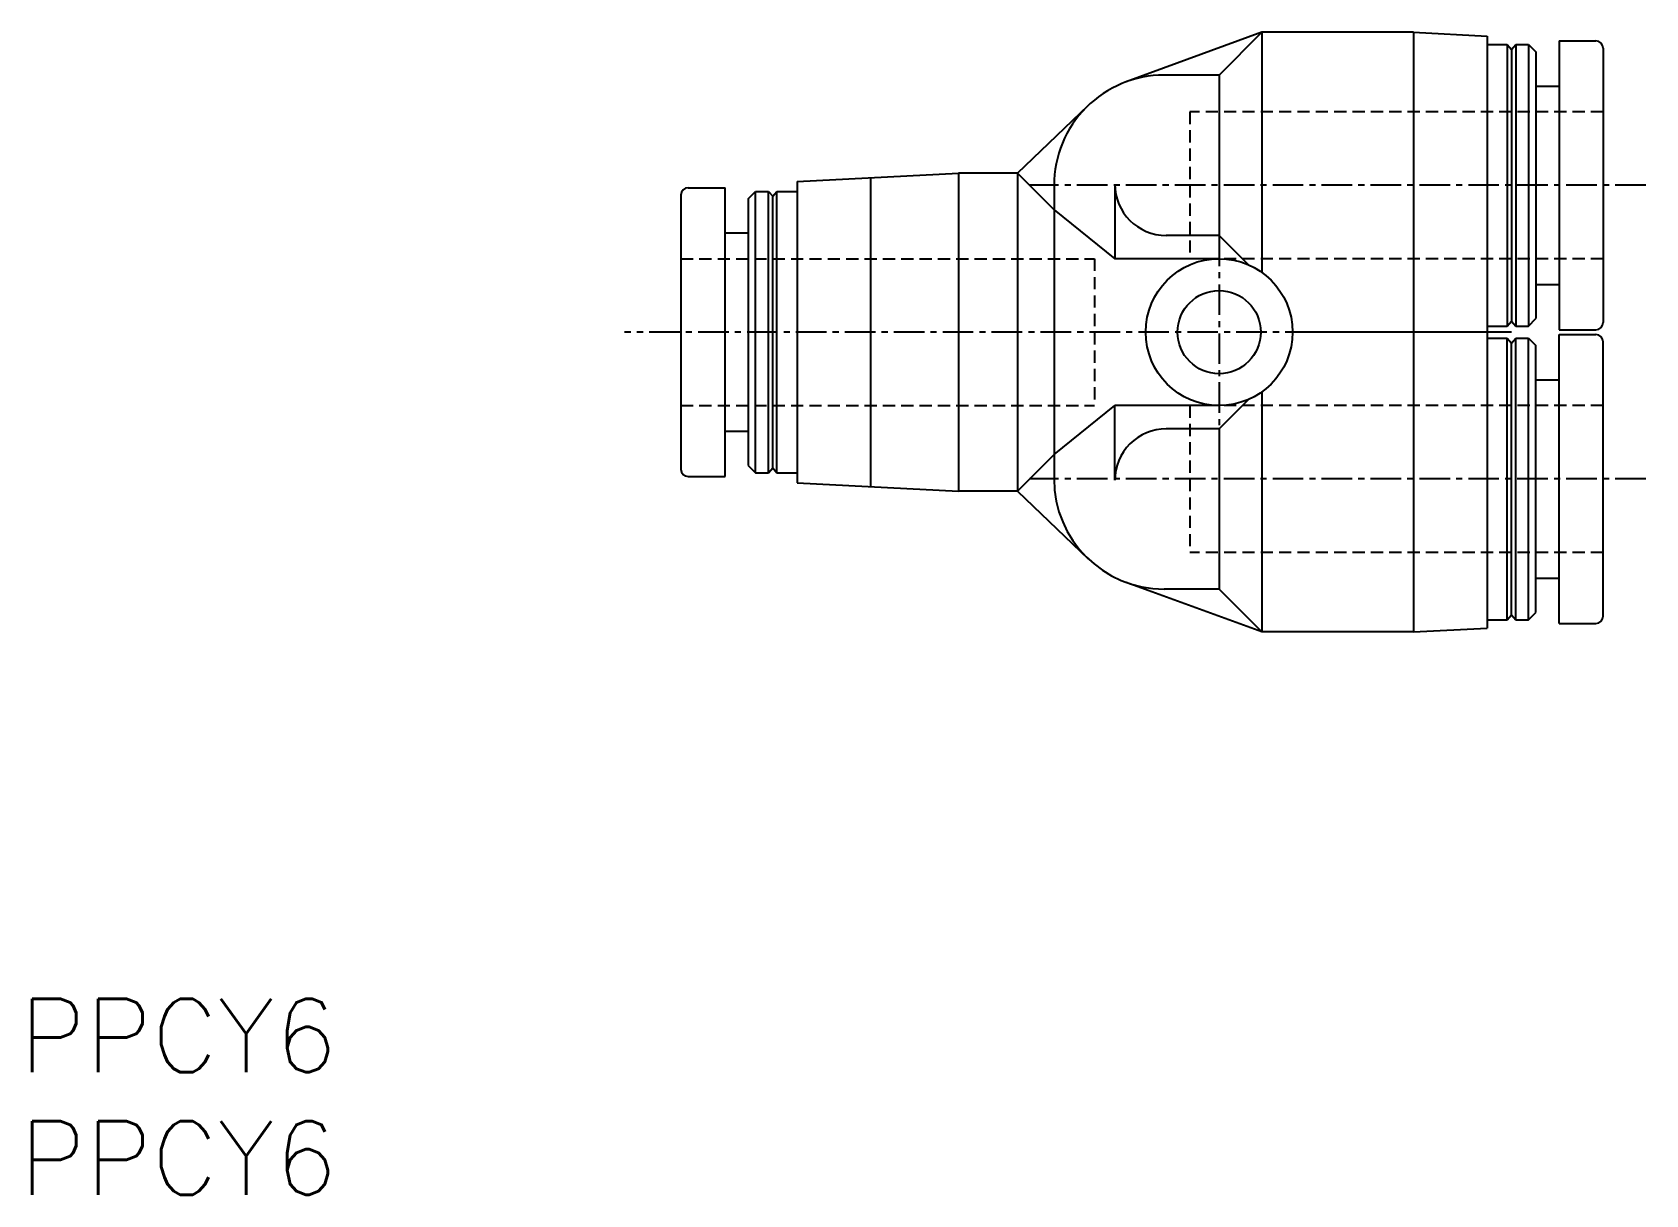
# Model space of a CAD drawing. Extents: x 0.5 to 66.5, y 0 to 47.5.
import ezdxf

# ---------------------------------------------------------------- set-up
doc = ezdxf.new("R2010")
doc.units = 0
doc.linetypes.add('CENTER', pattern=[2, 1.25, -0.25, 0.25, -0.25])
doc.linetypes.add('DASHED', pattern=[0.75, 0.5, -0.25])
doc.layers.get('0').update_dxf_attribs({"linetype": 'CONTINUOUS'})
doc.layers.add('CENTER', color=1, linetype='CENTER')
doc.styles.get("Standard").update_dxf_attribs({"font": 'txt.shx'})

# ---------------------------------------------------------------- blocks, each defined once
blk = doc.blocks.new('*U7')
at = {"color": 7, "linetype": 'CONTINUOUS'}
blk.add_text('PPCY6', height=3, dxfattribs=at).set_placement((0, 0))
blk = doc.blocks.new('*U8')
at = {"color": 7, "linetype": 'CONTINUOUS'}
blk.add_text('PPCY6', height=3, dxfattribs=at).set_placement((0, 5))

msp = doc.modelspace()

# ---------------------------------------------------------------- linework, layer by layer
at = {"color": 7, "linetype": 'CONTINUOUS'}
for p, q in [((50.784, 47.492), (45.229, 45.465)), ((49.034, 45.742), (50.784, 47.492)), ((56.984, 47.492), (50.784, 47.492)), ((50.784, 47.492), (50.784, 37.679)), ((56.984, 47.492), (59.984, 47.335)), ((56.984, 47.492), (56.984, 22.992)), ((59.984, 47.335), (59.984, 23.149)), ((59.984, 46.992), (60.809, 46.992)), ((60.809, 46.992), (60.984, 46.792)), ((60.809, 46.992), (60.809, 35.492)), ((60.984, 46.792), (61.159, 46.992)), ((61.159, 46.992), (61.684, 46.992)), ((61.159, 46.992), (61.159, 35.492)), ((61.684, 46.992), (61.984, 46.692)), ((61.684, 46.992), (61.684, 35.492)), ((62.934, 47.142), (62.934, 35.342)), ((62.934, 47.142), (64.434, 47.142)), ((64.734, 46.842), (64.734, 35.642)), ((60.984, 46.792), (60.984, 35.692)), ((61.984, 46.692), (61.984, 35.792)), ((49.034, 45.742), (46.784, 45.742)), ((49.034, 45.742), (49.034, 39.192)), ((61.984, 45.292), (62.934, 45.292)), ((40.784, 41.742), (43.68, 44.501)), ((31.784, 41.396), (38.384, 41.742)), ((38.384, 41.742), (38.384, 28.742)), ((40.784, 41.742), (38.384, 41.742)), ((40.784, 41.742), (40.784, 28.742)), ((40.784, 41.742), (42.284, 40.242)), ((27.334, 41.142), (28.834, 41.142)), ((28.834, 29.342), (28.834, 41.142)), ((29.784, 40.692), (30.084, 40.992)), ((30.084, 40.992), (30.609, 40.992)), ((30.084, 29.492), (30.084, 40.992)), ((30.609, 40.992), (30.784, 40.792)), ((30.609, 29.492), (30.609, 40.992)), ((30.784, 40.792), (30.959, 40.992)), ((30.959, 40.992), (31.784, 40.992)), ((30.959, 29.492), (30.959, 40.992)), ((31.784, 41.396), (31.784, 29.088)), ((34.784, 41.553), (34.784, 28.931)), ((42.284, 41.242), (42.284, 29.242)), ((44.772, 41.292), (44.772, 38.242)), ((27.034, 40.842), (27.034, 29.642)), ((29.784, 40.692), (29.784, 29.792)), ((30.784, 29.692), (30.784, 40.792)), ((42.284, 40.242), (44.772, 38.242)), ((28.834, 39.292), (29.784, 39.292)), ((49.034, 39.192), (46.872, 39.192)), ((49.034, 39.192), (50.234, 37.991)), ((49.034, 38.242), (44.772, 38.242)), ((61.984, 37.192), (62.934, 37.192)), ((60.809, 35.492), (60.984, 35.692)), ((60.984, 35.692), (61.159, 35.492)), ((61.684, 35.492), (61.984, 35.792)), ((59.984, 35.242), (52.034, 35.242)), ((59.984, 35.492), (60.809, 35.492)), ((59.984, 34.992), (60.809, 34.992)), ((60.809, 34.992), (60.984, 34.792)), ((60.809, 23.492), (60.809, 34.992)), ((60.984, 34.792), (61.159, 34.992)), ((61.159, 35.492), (61.684, 35.492)), ((61.159, 34.992), (61.684, 34.992)), ((61.159, 23.492), (61.159, 34.992)), ((61.684, 34.992), (61.984, 34.692)), ((61.684, 23.492), (61.684, 34.992)), ((62.934, 35.342), (64.434, 35.342)), ((62.934, 35.142), (64.434, 35.142)), ((62.934, 23.342), (62.934, 35.142)), ((60.984, 23.692), (60.984, 34.792)), ((61.984, 23.792), (61.984, 34.692)), ((64.734, 23.642), (64.734, 34.842)), ((61.984, 33.292), (62.934, 33.292)), ((49.034, 31.292), (50.234, 32.493)), ((50.784, 32.805), (50.784, 22.992)), ((42.284, 30.242), (44.772, 32.242)), ((44.772, 29.192), (44.772, 32.242)), ((49.034, 32.242), (44.772, 32.242)), ((28.834, 31.192), (29.784, 31.192)), ((49.034, 31.292), (46.872, 31.292)), ((49.034, 31.292), (49.034, 24.742)), ((29.784, 29.792), (30.084, 29.492)), ((30.609, 29.492), (30.784, 29.692)), ((30.784, 29.692), (30.959, 29.492)), ((40.784, 28.742), (42.284, 30.242)), ((27.334, 29.342), (28.834, 29.342)), ((30.084, 29.492), (30.609, 29.492)), ((30.959, 29.492), (31.784, 29.492)), ((31.784, 29.088), (38.384, 28.742)), ((40.784, 28.742), (38.384, 28.742)), ((40.784, 28.742), (43.68, 25.983)), ((61.984, 25.192), (62.934, 25.192)), ((50.784, 22.992), (45.229, 25.019)), ((49.034, 24.742), (46.784, 24.742)), ((49.034, 24.742), (50.784, 22.992)), ((61.684, 23.492), (61.984, 23.792)), ((56.984, 22.992), (59.984, 23.149)), ((59.984, 23.492), (60.809, 23.492)), ((60.809, 23.492), (60.984, 23.692)), ((60.984, 23.692), (61.159, 23.492)), ((61.159, 23.492), (61.684, 23.492)), ((62.934, 23.342), (64.434, 23.342)), ((56.984, 22.992), (50.784, 22.992))]:
    msp.add_line(p, q, dxfattribs=at)
at = {"color": 3, "linetype": 'DASHED'}
for p, q in [((64.734, 44.242), (47.834, 44.242)), ((47.834, 44.242), (47.834, 38.242)), ((27.034, 38.242), (43.934, 38.242)), ((43.934, 38.242), (43.934, 32.242)), ((64.734, 38.242), (49.034, 38.242)), ((27.034, 32.242), (43.934, 32.242)), ((47.834, 32.242), (47.834, 26.242)), ((64.734, 32.242), (49.034, 32.242)), ((64.734, 26.242), (47.834, 26.242))]:
    msp.add_line(p, q, dxfattribs=at)
at = {"color": 7, "linetype": 'CONTINUOUS'}
for radius in [3, 1.7]:
    msp.add_circle((49.034, 35.242), radius, dxfattribs=at)
for centre, radius, start, end in [((64.434, 46.842), 0.3, 360, 90), ((46.784, 41.242), 4.5, 89.99999, 180), ((27.334, 40.842), 0.3, 90, 180), ((46.872, 41.292), 2.1, 180, 270), ((64.434, 35.642), 0.3, 270, 0), ((64.434, 34.842), 0.3, 0, 90), ((46.872, 29.192), 2.1, 89.99999, 180), ((27.334, 29.642), 0.3, 180, 270), ((46.784, 29.242), 4.5, 180, 270), ((64.434, 23.642), 0.3, 270, 0)]:
    msp.add_arc(centre, radius, start, end, dxfattribs=at)
msp.add_point((49.034, 32.242), dxfattribs=at)
at = {"layer": 'CENTER', "color": 1, "linetype": 'CENTER'}
for p, q in [((66.473, 41.242), (41.284, 41.242)), ((49.034, 39.192), (49.034, 31.292)), ((60.984, 35.242), (24.728, 35.242)), ((66.473, 29.242), (41.284, 29.242))]:
    msp.add_line(p, q, dxfattribs=at)

# ---------------------------------------------------------------- block references
at = {"color": 7, "linetype": 'CONTINUOUS'}
for name in ['*U8', '*U7']:
    msp.add_blockref(name, (0, 0), dxfattribs=at)

doc.saveas('drawing.dxf')
